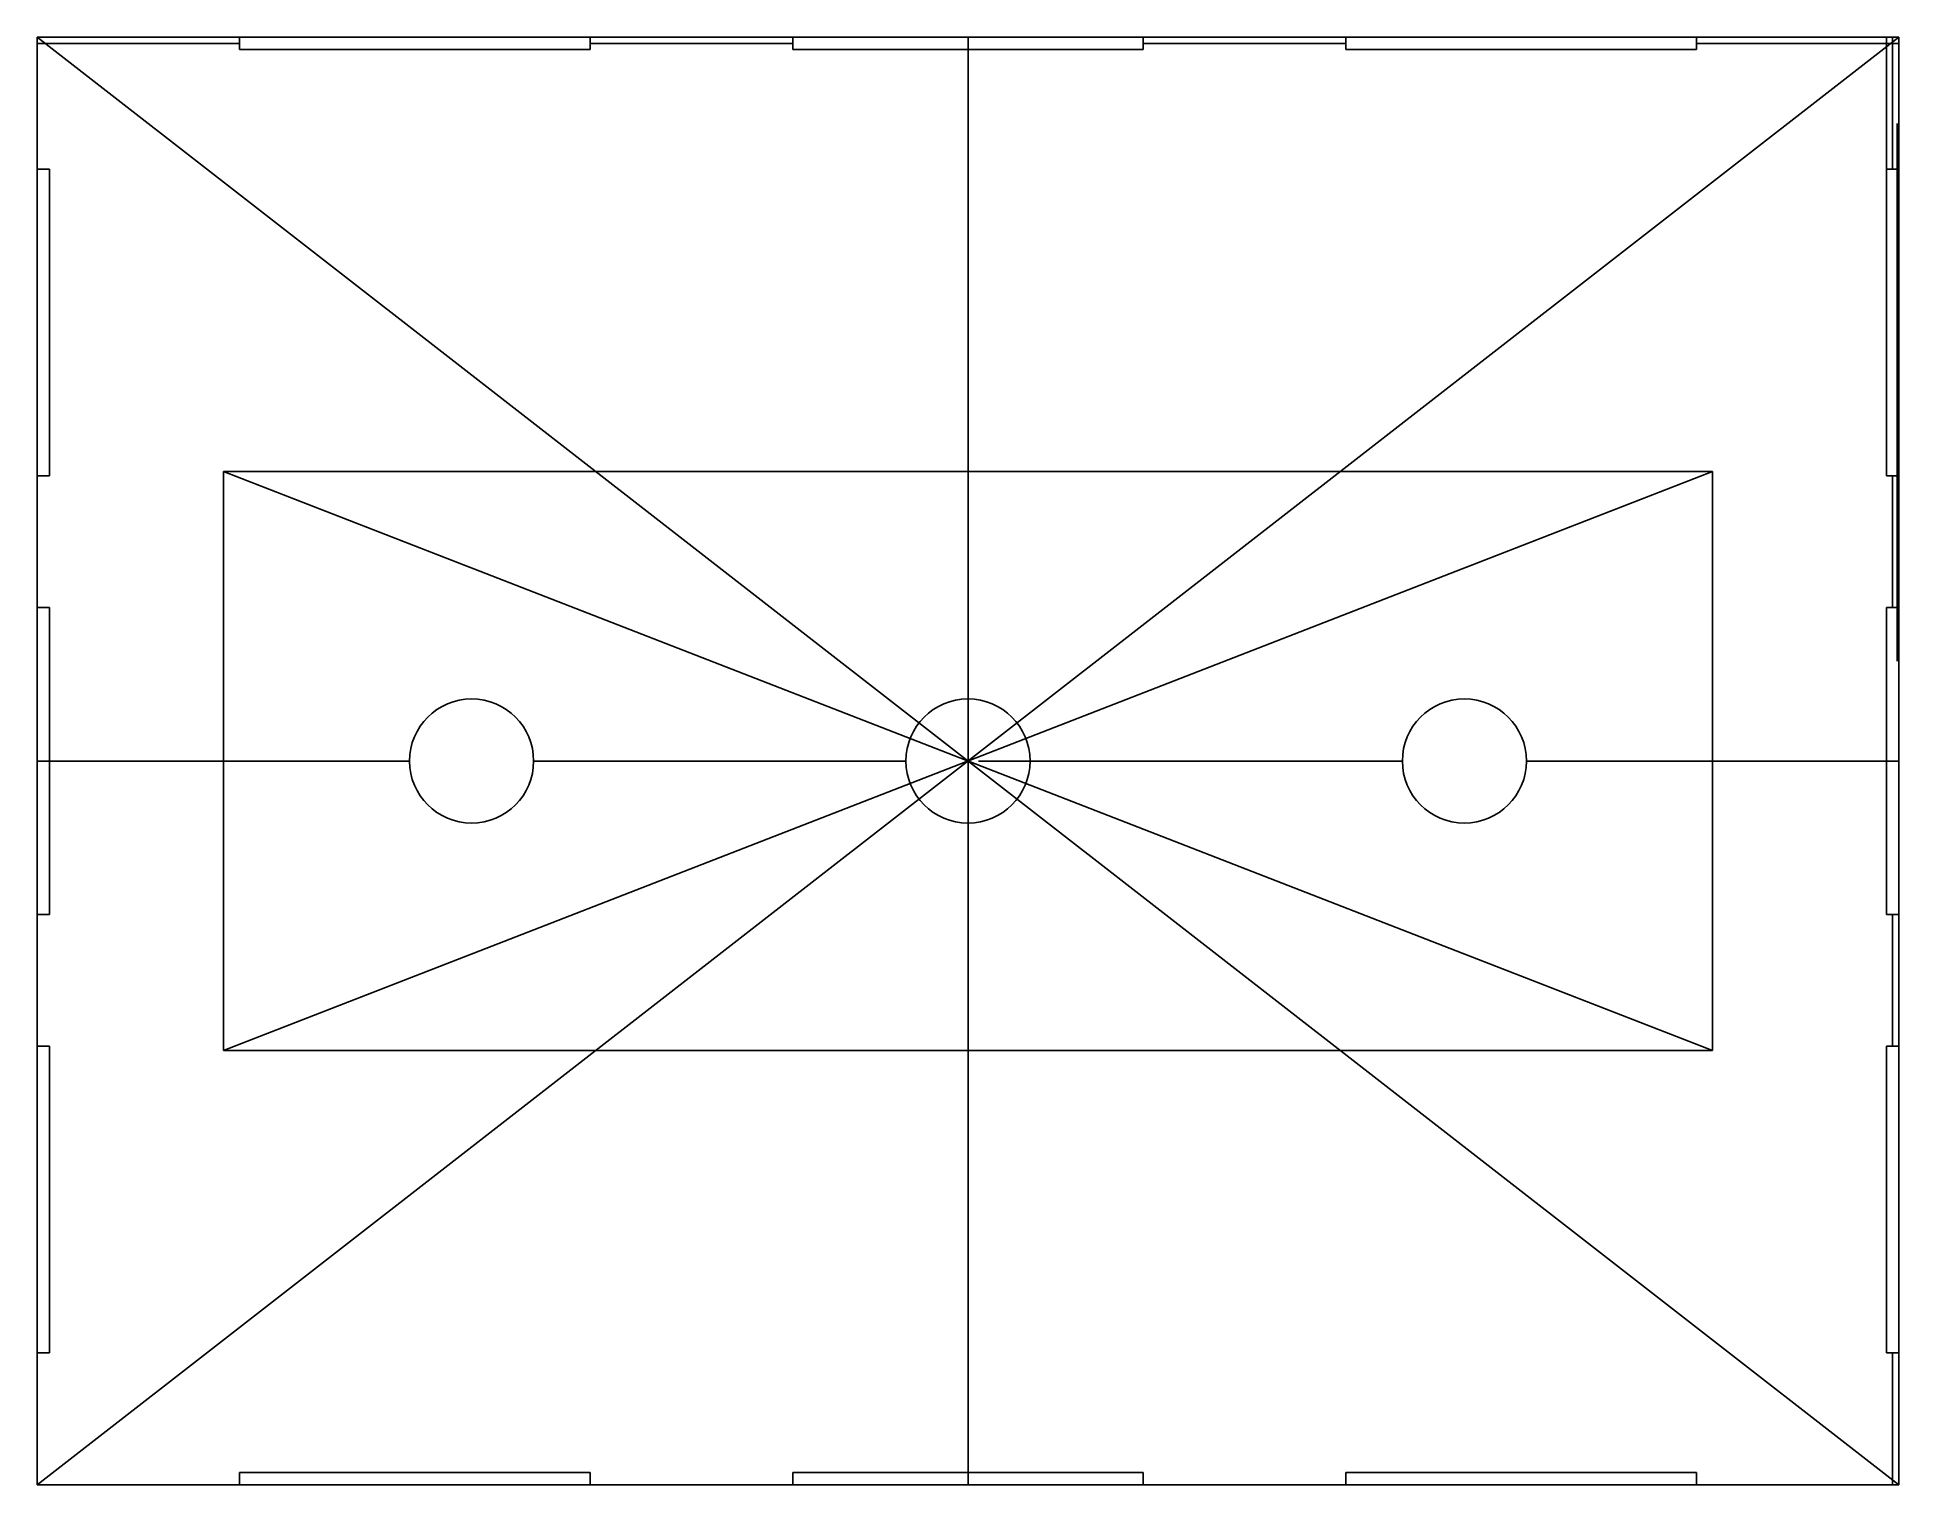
# Model space of a CAD drawing. Header units: millimetres. Extents: x -225 to 225, y -175 to 175.
import ezdxf

# ---------------------------------------------------------------- set-up
doc = ezdxf.new("R2010")
doc.units = ezdxf.units.MM
doc.header["$MEASUREMENT"] = 0
for name, color, linetype in [('back_Sketch1', 7, 'Continuous'), ('bottom_Sketch1', 7, 'Continuous'), ('project v11_Sketch2', 7, 'Continuous'), ('project v11_Sketch3', 7, 'Continuous'), ('project v11_Sketch4', 7, 'Continuous'), ('project v11_Sketch5', 7, 'Continuous'), ('project v11_Sketch6', 7, 'Continuous'), ('project v11_Sketch7', 7, 'Continuous'), ('project v11_Sketch8', 7, 'Continuous'), ('shortSide1_Sketch1', 7, 'Continuous'), ('top_Sketch1', 7, 'Continuous'), ('top_Sketch2', 7, 'Continuous')]:
    doc.layers.add(name, color=color, linetype=linetype)

# ---------------------------------------------------------------- blocks, each defined once
blk = doc.blocks.new('bottom')
at = {"layer": 'bottom_Sketch1'}
for p, q in [((-22.5, 17.5), (22.5, 17.5)), ((22.5, -17.5), (-22.5, 17.5)), ((-22.5, -17.5), (22.5, 17.5)), ((-22.5, -17.5), (-22.5, 17.5)), ((-17.607, 17.35), (-22.5, 17.35)), ((-17.607, 17.5), (-9.131, 17.5)), ((-17.607, 17.2), (-17.607, 17.5)), ((-9.131, 17.2), (-17.607, 17.2)), ((-9.131, 17.5), (-9.131, 17.2)), ((-9.131, 17.35), (-4.238, 17.35)), ((-4.238, 17.5), (4.238, 17.5)), ((-4.238, 17.2), (-4.238, 17.5)), ((4.238, 17.2), (-4.238, 17.2)), ((4.238, 17.5), (4.238, 17.2)), ((4.238, 17.35), (9.131, 17.35)), ((9.131, 17.2), (9.131, 17.5)), ((9.131, 17.5), (17.607, 17.5)), ((17.607, 17.2), (9.131, 17.2)), ((17.607, 17.5), (17.607, 17.2)), ((17.607, 17.35), (22.5, 17.35)), ((22.35, 14.313), (22.35, 17.5)), ((22.5, 17.5), (22.5, -17.5)), ((-22.2, 14.313), (-22.5, 14.313)), ((-22.2, 6.896), (-22.2, 14.313)), ((22.2, 14.313), (22.5, 14.313)), ((22.2, 6.896), (22.2, 14.313)), ((22.5, 14.313), (22.5, 6.896)), ((-22.5, 6.896), (-22.2, 6.896)), ((22.5, 6.896), (22.2, 6.896)), ((22.35, 3.709), (22.35, 6.896)), ((-22.2, 3.709), (-22.5, 3.709)), ((-22.2, -3.709), (-22.2, 3.709)), ((22.2, -3.709), (22.2, 3.709)), ((22.2, 3.709), (22.5, 3.709)), ((22.5, 3.709), (22.5, -3.709)), ((0, 0.25), (0, 2)), ((2, 0), (0.25, 0)), ((-22.5, -3.709), (-22.2, -3.709)), ((22.5, -3.709), (22.2, -3.709)), ((22.35, -6.896), (22.35, -3.709)), ((-22.2, -6.896), (-22.5, -6.896)), ((-22.2, -14.313), (-22.2, -6.896)), ((22.2, -14.313), (22.2, -6.896)), ((22.2, -6.896), (22.5, -6.896)), ((22.5, -6.896), (22.5, -14.313)), ((-22.5, -14.313), (-22.2, -14.313)), ((22.5, -14.313), (22.2, -14.313)), ((22.35, -14.313), (22.35, -17.5)), ((22.5, -17.5), (-22.5, -17.5)), ((-17.607, -17.2), (-17.607, -17.5)), ((-9.131, -17.2), (-17.607, -17.2)), ((-9.131, -17.5), (-9.131, -17.2)), ((-4.238, -17.2), (-4.238, -17.5)), ((4.238, -17.2), (-4.238, -17.2)), ((4.238, -17.5), (4.238, -17.2)), ((9.131, -17.2), (9.131, -17.5)), ((17.607, -17.2), (9.131, -17.2)), ((17.607, -17.5), (17.607, -17.2))]:
    blk.add_line(p, q, dxfattribs=at)
blk.add_point((0, 0), dxfattribs=at)
blk.add_point((0, 0), dxfattribs=at)
blk = doc.blocks.new('back')
at = {"layer": 'back_Sketch1'}
for p, q in [((-22.5, 17.5, 0.3), (-17.607, 17.5, 0.3)), ((22.5, 17.5, -34.7), (-22.5, 17.5, -34.7)), ((-17.607, 17.5), (-22.5, 17.5)), ((-22.5, 17.5, -34.7), (-22.5, 17.5, 0.3)), ((-22.5, 17.5, -30.133), (-22.2, 17.5, -30.133)), ((-22.2, 17.5, -24.656), (-22.5, 17.5, -24.656)), ((-22.5, 17.5, -24.656), (-22.5, 17.5, -30.133)), ((-22.5, 17.5, -20.089), (-22.2, 17.5, -20.089)), ((-22.5, 17.5), (-22.5, 17.5, 0.3)), ((-22.5, 17.5, 0.3), (22.5, 17.5, 0.3)), ((-22.5, 17.5, -14.611), (-22.5, 17.5, -20.089)), ((-22.5, 17.5, -4.567), (-22.5, 17.5, -10.044)), ((-22.2, 17.5, -4.567), (-22.5, 17.5, -4.567)), ((-22.2, 17.5, -14.611), (-22.5, 17.5, -14.611)), ((-22.5, 17.5, -10.044), (-22.2, 17.5, -10.044)), ((-22.35, 17.5, -4.567), (-22.35, 17.5)), ((-22.35, 17.5, -30.133), (-22.35, 17.5, -34.7)), ((-22.35, 17.5, -24.656), (-22.35, 17.5, -20.089)), ((-22.35, 17.5, -14.611), (-22.35, 17.5, -10.044)), ((-22.2, 17.5, -30.133), (-22.2, 17.5, -24.656)), ((-22.2, 17.5, -20.089), (-22.2, 17.5, -14.611)), ((-22.2, 17.5, -10.044), (-22.2, 17.5, -4.567)), ((-17.607, 17.5, 0.3), (-17.607, 17.5)), ((-17.607, 17.5), (-17.607, 17.5, 0.3)), ((-17.607, 17.5, 0.3), (-9.131, 17.5, 0.3)), ((-9.131, 17.5), (-17.607, 17.5)), ((-9.131, 17.5, -34.4), (-17.607, 17.5, -34.4)), ((-17.607, 17.5, -34.7), (-9.131, 17.5, -34.7)), ((-17.607, 17.5, -34.4), (-17.607, 17.5, -34.7)), ((-9.131, 17.5), (-9.131, 17.5, 0.3)), ((-9.131, 17.5, 0.3), (-9.131, 17.5)), ((-9.131, 17.5, 0.3), (-4.238, 17.5, 0.3)), ((-4.238, 17.5), (-9.131, 17.5)), ((-9.131, 17.5, -34.7), (-9.131, 17.5, -34.4)), ((-4.238, 17.5), (-4.238, 17.5, 0.3)), ((-4.238, 17.5, 0.3), (-4.238, 17.5)), ((-4.238, 17.5, 0.3), (4.238, 17.5, 0.3)), ((4.238, 17.5), (-4.238, 17.5)), ((-4.238, 17.5, -34.7), (4.238, 17.5, -34.7)), ((4.238, 17.5, -34.4), (-4.238, 17.5, -34.4)), ((-4.238, 17.5, -34.4), (-4.238, 17.5, -34.7)), ((0, 17.5, 2), (0, 17.5, 0.25)), ((4.238, 17.5, 0.3), (9.131, 17.5, 0.3)), ((4.238, 17.5), (4.238, 17.5, 0.3)), ((4.238, 17.5, 0.3), (4.238, 17.5)), ((9.131, 17.5), (4.238, 17.5)), ((4.238, 17.5, -34.7), (4.238, 17.5, -34.4)), ((17.607, 17.5), (9.131, 17.5)), ((9.131, 17.5), (9.131, 17.5, 0.3)), ((9.131, 17.5, 0.3), (17.607, 17.5, 0.3)), ((9.131, 17.5, 0.3), (9.131, 17.5)), ((9.131, 17.5, -34.4), (9.131, 17.5, -34.7)), ((17.607, 17.5, -34.4), (9.131, 17.5, -34.4)), ((9.131, 17.5, -34.7), (17.607, 17.5, -34.7)), ((17.607, 17.5, 0.3), (22.5, 17.5, 0.3)), ((22.5, 17.5), (17.607, 17.5)), ((17.607, 17.5, 0.3), (17.607, 17.5)), ((17.607, 17.5), (17.607, 17.5, 0.3)), ((17.607, 17.5, -34.7), (17.607, 17.5, -34.4)), ((22.2, 17.5, -14.611), (22.5, 17.5, -14.611)), ((22.5, 17.5, -20.089), (22.2, 17.5, -20.089)), ((22.2, 17.5, -4.567), (22.5, 17.5, -4.567)), ((22.5, 17.5, -30.133), (22.2, 17.5, -30.133)), ((22.2, 17.5, -24.656), (22.5, 17.5, -24.656)), ((22.2, 17.5, -20.089), (22.2, 17.5, -14.611)), ((22.2, 17.5, -30.133), (22.2, 17.5, -24.656)), ((22.2, 17.5, -10.044), (22.2, 17.5, -4.567)), ((22.5, 17.5, -10.044), (22.2, 17.5, -10.044)), ((22.5, 17.5, 0.3), (22.5, 17.5, -34.7)), ((22.5, 17.5, 0.3), (22.5, 17.5))]:
    blk.add_line(p, q, dxfattribs=at)
blk.add_point((0, 17.5), dxfattribs=at)
blk = doc.blocks.new('shortSide1')
at = {"layer": 'shortSide1_Sketch1'}
for p, q in [((-22.5, 17.5, 0.3), (-22.5, 17.5)), ((-22.5, 14.313, 0.3), (-22.5, 17.5, 0.3)), ((-22.5, 17.5), (-22.5, 14.313)), ((-22.5, -17.5, -34.7), (-22.5, 17.5, -34.7)), ((-22.5, 17.5, -34.7), (-22.5, 17.5, 0.3)), ((-22.5, 17.5, 0.3), (-22.5, -17.5, 0.3)), ((-22.5, 6.896, 0.3), (-22.5, 14.313, 0.3)), ((-22.5, 14.313, 0.3), (-22.5, 14.313)), ((-22.5, 14.313), (-22.5, 14.313, 0.3)), ((-22.5, 14.313), (-22.5, 6.896)), ((-22.5, 6.896, -34.4), (-22.5, 14.313, -34.4)), ((-22.5, 14.313, -34.4), (-22.5, 14.313, -34.7)), ((-22.5, 14.313, -34.7), (-22.5, 6.896, -34.7)), ((-22.5, 3.709, 0.3), (-22.5, 6.896, 0.3)), ((-22.5, 6.896), (-22.5, 6.896, 0.3)), ((-22.5, 6.896), (-22.5, 3.709)), ((-22.5, 6.896, 0.3), (-22.5, 6.896)), ((-22.5, 6.896, -34.7), (-22.5, 6.896, -34.4)), ((-22.5, -3.709, 0.3), (-22.5, 3.709, 0.3)), ((-22.5, 3.709, 0.3), (-22.5, 3.709)), ((-22.5, 3.709), (-22.5, -3.709)), ((-22.5, 3.709), (-22.5, 3.709, 0.3)), ((-22.5, 3.709, -34.4), (-22.5, 3.709, -34.7)), ((-22.5, -3.709, -34.4), (-22.5, 3.709, -34.4)), ((-22.5, 3.709, -34.7), (-22.5, -3.709, -34.7)), ((-22.5, -3.709), (-22.5, -6.896)), ((-22.5, -6.896, 0.3), (-22.5, -3.709, 0.3)), ((-22.5, -3.709, 0.3), (-22.5, -3.709)), ((-22.5, -3.709), (-22.5, -3.709, 0.3)), ((-22.5, -3.709, -34.7), (-22.5, -3.709, -34.4)), ((-22.5, -6.896), (-22.5, -6.896, 0.3)), ((-22.5, -14.313, 0.3), (-22.5, -6.896, 0.3)), ((-22.5, -6.896, 0.3), (-22.5, -6.896)), ((-22.5, -6.896), (-22.5, -14.313)), ((-22.5, -14.313, -34.4), (-22.5, -6.896, -34.4)), ((-22.5, -6.896, -34.4), (-22.5, -6.896, -34.7)), ((-22.5, -6.896, -34.7), (-22.5, -14.313, -34.7)), ((-22.5, -14.313), (-22.5, -17.5)), ((-22.5, -17.5, 0.3), (-22.5, -14.313, 0.3)), ((-22.5, -14.313, 0.3), (-22.5, -14.313)), ((-22.5, -14.313), (-22.5, -14.313, 0.3)), ((-22.5, -14.313, -34.7), (-22.5, -14.313, -34.4)), ((-22.5, -17.5), (-22.5, -17.5, 0.3)), ((-22.5, -17.5, 0.3), (-22.5, -17.5, -34.7))]:
    blk.add_line(p, q, dxfattribs=at)
blk.add_point((-22.5, 0), dxfattribs=at)
blk = doc.blocks.new('top')
at = {"layer": 'top_Sketch1'}
for p, q in [((-22.5, 17.5, -34.7), (-17.607, 17.5, -34.7)), ((-22.5, 14.313, -34.7), (-22.5, 17.5, -34.7)), ((-17.607, 17.5, -34.7), (-17.607, 17.2, -34.7)), ((-17.607, 17.2, -34.7), (-9.131, 17.2, -34.7)), ((-9.131, 17.2, -34.7), (-9.131, 17.5, -34.7)), ((-9.131, 17.5, -34.7), (-4.238, 17.5, -34.7)), ((-4.238, 17.5, -34.7), (-4.238, 17.2, -34.7)), ((-4.238, 17.2, -34.7), (4.238, 17.2, -34.7)), ((4.238, 17.5, -34.7), (9.131, 17.5, -34.7)), ((4.238, 17.2, -34.7), (4.238, 17.5, -34.7)), ((9.131, 17.5, -34.7), (9.131, 17.2, -34.7)), ((9.131, 17.2, -34.7), (17.607, 17.2, -34.7)), ((17.607, 17.2, -34.7), (17.607, 17.5, -34.7)), ((17.607, 17.5, -34.7), (22.5, 17.5, -34.7)), ((22.2, 14.313, -34.7), (22.2, 17.5, -34.7)), ((22.2, 17.5, -34.7), (22.5, 17.5, -34.7)), ((22.5, 17.5, -34.7), (22.5, 14.313, -34.7)), ((22.5, 17.5, -34.7), (22.5, 14.313, -34.7)), ((-22.2, 14.313, -34.7), (-22.5, 14.313, -34.7)), ((-22.2, 6.896, -34.7), (-22.2, 14.313, -34.7)), ((22.5, 14.313, -34.7), (22.2, 14.313, -34.7)), ((22.5, 14.313, -34.7), (22.2, 14.313, -34.7)), ((22.2, 14.313, -34.7), (22.2, 6.896, -34.7)), ((-22.5, 3.709, -34.7), (-22.5, 6.896, -34.7)), ((-22.5, 6.896, -34.7), (-22.2, 6.896, -34.7)), ((22.2, 6.896, -34.7), (22.5, 6.896, -34.7)), ((22.5, 6.896, -34.7), (22.5, 3.709, -34.7)), ((-22.2, 3.709, -34.7), (-22.5, 3.709, -34.7)), ((-22.2, -3.709, -34.7), (-22.2, 3.709, -34.7)), ((22.5, 3.709, -34.7), (22.2, 3.709, -34.7)), ((22.2, 3.709, -34.7), (22.2, -3.709, -34.7)), ((-22.5, -3.709, -34.7), (-22.2, -3.709, -34.7)), ((-22.5, -6.896, -34.7), (-22.5, -3.709, -34.7)), ((22.2, -3.709, -34.7), (22.5, -3.709, -34.7)), ((22.5, -3.709, -34.7), (22.5, -6.896, -34.7)), ((-22.2, -6.896, -34.7), (-22.5, -6.896, -34.7)), ((-22.2, -14.313, -34.7), (-22.2, -6.896, -34.7)), ((22.2, -6.896, -34.7), (22.2, -14.313, -34.7)), ((22.5, -6.896, -34.7), (22.2, -6.896, -34.7)), ((-22.5, -14.313, -34.7), (-22.2, -14.313, -34.7)), ((-22.5, -17.5, -34.7), (-22.5, -14.313, -34.7)), ((22.2, -14.313, -34.7), (22.5, -14.313, -34.7)), ((22.5, -14.313, -34.7), (22.5, -17.5, -34.7)), ((-17.607, -17.5, -34.7), (-22.5, -17.5, -34.7)), ((-9.131, -17.2, -34.7), (-17.607, -17.2, -34.7)), ((-17.607, -17.2, -34.7), (-17.607, -17.5, -34.7)), ((-9.131, -17.5, -34.7), (-9.131, -17.2, -34.7)), ((-4.238, -17.5, -34.7), (-9.131, -17.5, -34.7)), ((-4.238, -17.2, -34.7), (-4.238, -17.5, -34.7)), ((4.238, -17.2, -34.7), (-4.238, -17.2, -34.7)), ((4.238, -17.5, -34.7), (4.238, -17.2, -34.7)), ((9.131, -17.5, -34.7), (4.238, -17.5, -34.7)), ((9.131, -17.2, -34.7), (9.131, -17.5, -34.7)), ((17.607, -17.2, -34.7), (9.131, -17.2, -34.7)), ((17.607, -17.5, -34.7), (17.607, -17.2, -34.7)), ((22.5, -17.5, -34.7), (17.607, -17.5, -34.7))]:
    blk.add_line(p, q, dxfattribs=at)
blk.add_point((0, 0, -34.7), dxfattribs=at)
at = {"layer": 'top_Sketch2'}
blk.add_point((0, 0, -34.7), dxfattribs=at)

msp = doc.modelspace()

# ---------------------------------------------------------------- linework, layer by layer
at = {"layer": 'project v11_Sketch2'}
for p, q in [((-176.07, 175, 3), (-225, 175, 3)), ((-225, 175, 3), (-225, 143.13, 3)), ((-225, -175, 3), (-225, 175, 3)), ((-225, 175, 3), (225, 175, 3)), ((-176.07, 172, 3), (-176.07, 175, 3)), ((-91.31, 172, 3), (-176.07, 172, 3)), ((-42.38, 175, 3), (-91.31, 175, 3)), ((-91.31, 175, 3), (-91.31, 172, 3)), ((-42.38, 172, 3), (-42.38, 175, 3)), ((42.38, 172, 3), (-42.38, 172, 3)), ((91.31, 175, 3), (42.38, 175, 3)), ((42.38, 175, 3), (42.38, 172, 3)), ((91.31, 172, 3), (91.31, 175, 3)), ((176.07, 172, 3), (91.31, 172, 3)), ((225, 175, 3), (176.07, 175, 3)), ((176.07, 175, 3), (176.07, 172, 3)), ((225, 143.13, 3), (225, 175, 3)), ((225, 175, 3), (225, -175, 3)), ((-225, 143.13, 3), (-222, 143.13, 3)), ((-222, 143.13, 3), (-222, 68.96, 3)), ((222, 143.13, 3), (225, 143.13, 3)), ((222, 68.96, 3), (222, 143.13, 3)), ((-222, 68.96, 3), (-225, 68.96, 3)), ((-225, 68.96, 3), (-225, 37.09, 3)), ((-180, 70, 3), (180, 70, 3)), ((-180, -70, 3), (-180, 70, 3)), ((180, 70, 3), (-180, -70, 3)), ((-180, 70, 3), (180, -70, 3)), ((180, 70, 3), (180, -70, 3)), ((225, 68.96, 3), (222, 68.96, 3)), ((225, 37.09, 3), (225, 68.96, 3)), ((-225, 37.09, 3), (-222, 37.09, 3)), ((-222, 37.09, 3), (-222, -37.09, 3)), ((222, -37.09, 3), (222, 37.09, 3)), ((222, 37.09, 3), (225, 37.09, 3)), ((-225, 0, 3), (-135, 0, 3)), ((135, 0, 3), (225, 0, 3)), ((-105, 0, 3), (-15, 0, 3)), ((15, 0, 3), (105, 0, 3)), ((-222, -37.09, 3), (-225, -37.09, 3)), ((-225, -37.09, 3), (-225, -68.96, 3)), ((225, -37.09, 3), (222, -37.09, 3)), ((225, -68.96, 3), (225, -37.09, 3)), ((-225, -68.96, 3), (-222, -68.96, 3)), ((-222, -68.96, 3), (-222, -143.13, 3)), ((180, -70, 3), (-180, -70, 3)), ((222, -143.13, 3), (222, -68.96, 3)), ((222, -68.96, 3), (225, -68.96, 3)), ((-222, -143.13, 3), (-225, -143.13, 3)), ((-225, -143.13, 3), (-225, -175, 3)), ((225, -143.13, 3), (222, -143.13, 3)), ((225, -175, 3), (225, -143.13, 3)), ((225, -175, 3), (-225, -175, 3)), ((-225, -175, 3), (-176.07, -175, 3)), ((-176.07, -172, 3), (-91.31, -172, 3)), ((-176.07, -175, 3), (-176.07, -172, 3)), ((-91.31, -172, 3), (-91.31, -175, 3)), ((-91.31, -175, 3), (-42.38, -175, 3)), ((-42.38, -175, 3), (-42.38, -172, 3)), ((-42.38, -172, 3), (42.38, -172, 3)), ((42.38, -172, 3), (42.38, -175, 3)), ((42.38, -175, 3), (91.31, -175, 3)), ((91.31, -172, 3), (176.07, -172, 3)), ((91.31, -175, 3), (91.31, -172, 3)), ((176.07, -172, 3), (176.07, -175, 3)), ((176.07, -175, 3), (225, -175, 3))]:
    msp.add_line(p, q, dxfattribs=at)
for centre in [(-120, 0, 3), (0, 0, 3), (120, 0, 3)]:
    msp.add_circle(centre, 15, dxfattribs=at)
msp.add_point((0, 0, 3), dxfattribs=at)
msp.add_point((0, 0, 3), dxfattribs=at)
at = {"layer": 'project v11_Sketch3'}
for p, q in [((-225, 175, -246.56), (-225, 175, -200.89)), ((-222, 175, -146.11), (-225, 175, -146.11)), ((-176.07, 175, -347), (-225, 175, -347)), ((-225, 175, -100.44), (-222, 175, -100.44)), ((-222, 175, -246.56), (-225, 175, -246.56)), ((-225, 175, -200.89), (-222, 175, -200.89)), ((-225, 175, -347), (-225, 175, -301.33)), ((-222, 175, -45.67), (-225, 175, -45.67)), ((-225, 175, -301.33), (-222, 175, -301.33)), ((-225, 175, -146.11), (-225, 175, -100.44)), ((-225, 175, -45.67), (-225, 175)), ((-225, 175), (-176.07, 175)), ((-222, 175, -200.89), (-222, 175, -146.11)), ((-222, 175, -100.44), (-222, 175, -45.67)), ((-222, 175, -301.33), (-222, 175, -246.56)), ((-176.07, 175, 3), (-91.31, 175, 3)), ((-176.07, 175), (-176.07, 175, 3)), ((-91.31, 175, -344), (-176.07, 175, -344)), ((-176.07, 175, -344), (-176.07, 175, -347)), ((-42.38, 175, -347), (-91.31, 175, -347)), ((-91.31, 175, -347), (-91.31, 175, -344)), ((-91.31, 175, 3), (-91.31, 175)), ((-91.31, 175), (-42.38, 175)), ((-42.38, 175, -344), (-42.38, 175, -347)), ((42.38, 175, -344), (-42.38, 175, -344)), ((-42.38, 175, 3), (42.38, 175, 3)), ((-42.38, 175), (-42.38, 175, 3)), ((-39.5, 175, -180), (-25, 175, -180)), ((-25, 175, -125), (-39.5, 175, -125)), ((-39.5, 175, -130.45), (-25, 175, -130.45)), ((-39.5, 175, -150), (-39.5, 175, -180)), ((-39.5, 175, -125), (-39.5, 175, -130.45)), ((-25, 175, -150), (-39.5, 175, -150)), ((-32.25, 175, -180), (-32.25, 175, -157.5)), ((-25, 175, -180), (-25, 175, -150)), ((-25, 175, -130.45), (-25, 175, -125)), ((39.5, 175, -208.72), (152.5, 175, -208.72)), ((152.5, 175, -150.22), (39.5, 175, -150.22)), ((39.5, 175, -150.22), (39.5, 175, -267.22)), ((39.5, 175, -267.22), (152.5, 175, -267.22)), ((42.38, 175, -347), (42.38, 175, -344)), ((91.31, 175, -347), (42.38, 175, -347)), ((42.38, 175, 3), (42.38, 175)), ((42.38, 175), (91.31, 175)), ((152.5, 175, -155.22), (49.5, 175, -155.22)), ((91.31, 175, -344), (91.31, 175, -347)), ((176.07, 175, -344), (91.31, 175, -344)), ((91.31, 175), (91.31, 175, 3)), ((91.31, 175, 3), (176.07, 175, 3)), ((152.5, 175, -155.22), (102.5, 175, -155.22)), ((152.5, 175, -155.22), (117.5, 175, -155.22)), ((147.5, 175, -155.22), (152.5, 175, -155.22)), ((147.5, 175, -262.22), (147.5, 175, -267.22)), ((147.5, 175, -262.22), (152.5, 175, -262.22)), ((147.5, 175, -150.22), (147.5, 175, -155.22)), ((152.5, 175, -150.22), (147.5, 175, -150.22)), ((152.5, 175, -155.22), (152.5, 175, -150.22)), ((152.5, 175, -267.22), (152.5, 175, -150.22)), ((225, 175, -347), (176.07, 175, -347)), ((176.07, 175, -347), (176.07, 175, -344)), ((176.07, 175), (225, 175)), ((176.07, 175, 3), (176.07, 175)), ((222, 175, -146.11), (222, 175, -200.89)), ((225, 175, -45.67), (222, 175, -45.67)), ((225, 175, -146.11), (222, 175, -146.11)), ((222, 175, -200.89), (225, 175, -200.89)), ((222, 175, -45.67), (222, 175, -100.44)), ((225, 175, -246.56), (222, 175, -246.56)), ((222, 175, -100.44), (225, 175, -100.44)), ((222, 175, -246.56), (222, 175, -301.33)), ((222, 175, -301.33), (225, 175, -301.33)), ((225, 175, -301.33), (225, 175, -347)), ((225, 175), (225, 175, -45.67)), ((225, 175, -100.44), (225, 175, -146.11)), ((225, 175, -200.89), (225, 175, -246.56))]:
    msp.add_line(p, q, dxfattribs=at)
at = {"layer": 'project v11_Sketch3', "extrusion": (0, 1, 0)}
for centre in [(32.25, -157.5, 175), (-49.5, -155.22, 175), (-49.5, -262.22, 175), (-102.5, -155.22, 175), (-102.5, -262.22, 175), (-117.5, -262.22, 175), (-117.5, -155.22, 175), (-147.5, -262.22, 175), (-147.5, -155.22, 175)]:
    msp.add_circle(centre, 1.6, dxfattribs=at)
at = {"layer": 'project v11_Sketch3'}
msp.add_point((0, 175), dxfattribs=at)
at = {"layer": 'project v11_Sketch4'}
for p, q in [((225, 175, -347), (225, 175)), ((225, 175), (225, 143.13)), ((225, 143.13, -347), (225, 175, -347)), ((224.58, 154.13, -274.58), (224.58, 154.13, -261.58)), ((224.58, 154.13, -261.58), (224.58, 137.13, -261.58)), ((224.58, 154.13, -144.58), (224.58, 149.13, -144.58)), ((224.58, 137.13, -274.58), (224.58, 154.13, -274.58)), ((224.58, 154.13, -139.58), (224.58, 24.13, -139.58)), ((224.58, 24.13, -274.58), (224.58, 154.13, -274.58)), ((224.58, 154.13, -139.58), (224.58, 154.13, -144.58)), ((224.58, 154.13, -274.58), (224.58, 154.13, -139.58)), ((224.58, 149.13, -139.58), (224.58, 154.13, -139.58)), ((224.58, 149.13, -139.58), (224.58, 149.13, -169.58)), ((224.58, 149.13, -139.58), (224.58, 149.13, -249.58)), ((224.58, 149.13, -139.58), (224.58, 149.13, -146.58)), ((224.58, 149.13, -144.58), (224.58, 149.13, -139.58)), ((224.58, 149.13, -139.58), (224.58, 149.13, -215.58)), ((225, 68.96, -344), (225, 143.13, -344)), ((225, 143.13), (225, 143.13, 3)), ((225, 143.13, 3), (225, 68.96, 3)), ((225, 143.13, -344), (225, 143.13, -347)), ((224.58, 137.13, -261.58), (224.58, 137.13, -274.58)), ((225, 68.96, -347), (225, 68.96, -344)), ((225, 68.96), (225, 37.09)), ((225, 68.96, 3), (225, 68.96)), ((225, 37.09, -347), (225, 68.96, -347)), ((224.58, 41.13, -267.58), (224.58, 41.13, -274.58)), ((224.58, 41.13, -274.58), (224.58, 24.13, -274.58)), ((224.58, 24.13, -267.58), (224.58, 41.13, -267.58)), ((225, 37.09, -344), (225, 37.09, -347)), ((225, 37.09, 3), (225, -37.09, 3)), ((225, 37.09), (225, 37.09, 3)), ((225, -37.09, -344), (225, 37.09, -344)), ((224.58, 32.13, -139.58), (224.58, 32.13, -215.58)), ((224.58, 32.13, -144.58), (224.58, 32.13, -139.58)), ((224.58, 24.13, -144.58), (224.58, 32.13, -144.58)), ((224.58, 32.13, -139.58), (224.58, 24.13, -139.58)), ((224.58, 32.11, -139.58), (224.58, 32.11, -169.58)), ((224.58, 24.13, -139.58), (224.58, 24.13, -274.58)), ((224.58, 24.13, -274.58), (224.58, 24.13, -267.58)), ((224.58, 24.13, -139.58), (224.58, 24.13, -144.58)), ((225, -20, -150), (225, -20, -210)), ((225, -20, -150), (225, -20, -157)), ((225, -20, -157), (225, -27, -157)), ((225, -27, -150), (225, -20, -150)), ((225, -20, -210), (225, -60, -210)), ((225, -60, -150), (225, -20, -150)), ((225, -20, -150), (225, -20, -194)), ((225, -20, -194), (225, -22.5, -194)), ((225, -27, -157), (225, -27, -150)), ((225, -68.96, -347), (225, -37.09, -347)), ((225, -37.09, -347), (225, -37.09, -344)), ((225, -37.09), (225, -68.96)), ((225, -37.09, 3), (225, -37.09)), ((225, -40, -210), (225, -40, -150)), ((225, -60, -157), (225, -53, -157)), ((225, -53, -157), (225, -53, -150)), ((225, -53, -150), (225, -60, -150)), ((225, -60, -150), (225, -60, -157)), ((225, -60, -210), (225, -60, -150)), ((225, -68.96), (225, -68.96, 3)), ((225, -68.96, 3), (225, -143.13, 3)), ((225, -143.13, -344), (225, -68.96, -344)), ((225, -68.96, -344), (225, -68.96, -347)), ((225, -143.13), (225, -175)), ((225, -175, -347), (225, -143.13, -347)), ((225, -143.13, -347), (225, -143.13, -344)), ((225, -143.13, 3), (225, -143.13)), ((225, -175), (225, -175, -347))]:
    msp.add_line(p, q, dxfattribs=at)
at = {"layer": 'project v11_Sketch4', "extrusion": (1, 0, 0)}
for centre in [(149.13, -169.56, 224.58), (149.13, -215.58, 224.58), (149.13, -249.58, 224.58), (149.13, -146.58, 224.58), (137.13, -261.58, 224.58), (41.13, -267.58, 224.58), (32.13, -144.58, 224.58), (32.13, -215.58, 224.58), (32.11, -169.58, 224.58), (-22.5, -194, 225), (-27, -157, 225), (-53, -157, 225), (-57.5, -194, 225)]:
    msp.add_circle(centre, 1.6, dxfattribs=at)
at = {"layer": 'project v11_Sketch4'}
msp.add_point((225, 0), dxfattribs=at)
at = {"layer": 'project v11_Sketch5'}
for p, q in [((-225, -175, -100.44), (-225, -175, -146.11)), ((-222, -175, -200.89), (-225, -175, -200.89)), ((-225, -175, -347), (-176.07, -175, -347)), ((-225, -175), (-225, -175, -45.67)), ((-222, -175, -100.44), (-225, -175, -100.44)), ((-225, -175, -146.11), (-222, -175, -146.11)), ((-225, -175, -301.33), (-225, -175, -347)), ((-222, -175, -301.33), (-225, -175, -301.33)), ((-225, -175, -246.56), (-222, -175, -246.56)), ((-225, -175, -200.89), (-225, -175, -246.56)), ((225, -175, -347), (-225, -175, -347)), ((-225, -175, -347), (-225, -175)), ((-225, -175), (225, -175)), ((-225, -175, -45.67), (-222, -175, -45.67)), ((-176.07, -175), (-225, -175)), ((-222, -175, -146.11), (-222, -175, -200.89)), ((-222, -175, -246.56), (-222, -175, -301.33)), ((-222, -175, -45.67), (-222, -175, -100.44)), ((-190, -175, -20), (130, -175, -20)), ((130, -175, -320), (-190, -175, -320)), ((-190, -175, -320), (-190, -175, -20)), ((-176.07, -175, -344), (-91.31, -175, -344)), ((-176.07, -175, 3), (-176.07, -175)), ((-176.07, -175, -347), (-176.07, -175, -344)), ((-91.31, -175, 3), (-176.07, -175, 3)), ((-91.31, -175), (-91.31, -175, 3)), ((-91.31, -175, -344), (-91.31, -175, -347)), ((-91.31, -175, -347), (-42.38, -175, -347)), ((-42.38, -175), (-91.31, -175)), ((-42.38, -175, -344), (42.38, -175, -344)), ((-42.38, -175, -347), (-42.38, -175, -344)), ((42.38, -175, 3), (-42.38, -175, 3)), ((-42.38, -175, 3), (-42.38, -175)), ((42.38, -175), (42.38, -175, 3)), ((91.31, -175), (42.38, -175)), ((42.38, -175, -347), (91.31, -175, -347)), ((42.38, -175, -344), (42.38, -175, -347)), ((91.31, -175, -344), (176.07, -175, -344)), ((176.07, -175, 3), (91.31, -175, 3)), ((91.31, -175, 3), (91.31, -175)), ((91.31, -175, -347), (91.31, -175, -344)), ((130, -175, -20), (130, -175, -320)), ((140.22, -175, -150.89), (190.22, -175, -150.89)), ((190.22, -175, -200.89), (140.22, -175, -200.89)), ((140.22, -175, -200.89), (140.22, -175, -150.89)), ((176.07, -175, -344), (176.07, -175, -347)), ((176.07, -175, -347), (225, -175, -347)), ((225, -175), (176.07, -175)), ((176.07, -175), (176.07, -175, 3)), ((190.22, -175, -150.89), (190.22, -175, -200.89)), ((222, -175, -200.89), (222, -175, -146.11)), ((222, -175, -100.44), (222, -175, -45.67)), ((225, -175, -301.33), (222, -175, -301.33)), ((222, -175, -146.11), (225, -175, -146.11)), ((225, -175, -200.89), (222, -175, -200.89)), ((222, -175, -301.33), (222, -175, -246.56)), ((222, -175, -246.56), (225, -175, -246.56)), ((225, -175, -100.44), (222, -175, -100.44)), ((222, -175, -45.67), (225, -175, -45.67)), ((225, -175, -146.11), (225, -175, -100.44)), ((225, -175, -246.56), (225, -175, -200.89)), ((225, -175), (225, -175, -347)), ((225, -175, -45.67), (225, -175)), ((225, -175, -347), (225, -175, -301.33))]:
    msp.add_line(p, q, dxfattribs=at)
msp.add_point((0, -175), dxfattribs=at)
at = {"layer": 'project v11_Sketch6'}
for p, q in [((-225, 175, 3), (-225, 143.13, 3)), ((-176.07, 175, 3), (-225, 175, 3)), ((-176.07, 172, 3), (-176.07, 175, 3)), ((-91.31, 172, 3), (-176.07, 172, 3)), ((-91.31, 175, 3), (-91.31, 172, 3)), ((-42.38, 175, 3), (-91.31, 175, 3)), ((-42.38, 172, 3), (-42.38, 175, 3)), ((42.38, 172, 3), (-42.38, 172, 3)), ((91.31, 175, 3), (42.38, 175, 3)), ((42.38, 175, 3), (42.38, 172, 3)), ((91.31, 172, 3), (91.31, 175, 3)), ((176.07, 172, 3), (91.31, 172, 3)), ((176.07, 175, 3), (176.07, 172, 3)), ((225, 175, 3), (176.07, 175, 3)), ((225, 143.13, 3), (225, 175, 3)), ((-225, 143.13, 3), (-222, 143.13, 3)), ((-222, 143.13, 3), (-222, 68.96, 3)), ((222, 143.13, 3), (225, 143.13, 3)), ((222, 68.96, 3), (222, 143.13, 3)), ((-222, 68.96, 3), (-225, 68.96, 3)), ((-225, 68.96, 3), (-225, 37.09, 3)), ((225, 68.96, 3), (222, 68.96, 3)), ((225, 37.09, 3), (225, 68.96, 3)), ((-225, 37.09, 3), (-222, 37.09, 3)), ((-222, 37.09, 3), (-222, -37.09, 3)), ((222, 37.09, 3), (225, 37.09, 3)), ((222, -37.09, 3), (222, 37.09, 3)), ((-222, -37.09, 3), (-225, -37.09, 3)), ((-225, -37.09, 3), (-225, -68.96, 3)), ((225, -37.09, 3), (222, -37.09, 3)), ((225, -68.96, 3), (225, -37.09, 3)), ((-225, -68.96, 3), (-222, -68.96, 3)), ((-222, -68.96, 3), (-222, -143.13, 3)), ((222, -68.96, 3), (225, -68.96, 3)), ((222, -143.13, 3), (222, -68.96, 3)), ((-222, -143.13, 3), (-225, -143.13, 3)), ((-225, -143.13, 3), (-225, -175, 3)), ((225, -143.13, 3), (222, -143.13, 3)), ((225, -175, 3), (225, -143.13, 3)), ((-225, -175, 3), (-176.07, -175, 3)), ((-176.07, -175, 3), (-176.07, -172, 3)), ((-176.07, -172, 3), (-91.31, -172, 3)), ((-91.31, -172, 3), (-91.31, -175, 3)), ((-91.31, -175, 3), (-42.38, -175, 3)), ((-42.38, -175, 3), (-42.38, -172, 3)), ((-42.38, -172, 3), (42.38, -172, 3)), ((42.38, -172, 3), (42.38, -175, 3)), ((42.38, -175, 3), (91.31, -175, 3)), ((91.31, -172, 3), (176.07, -172, 3)), ((91.31, -175, 3), (91.31, -172, 3)), ((176.07, -172, 3), (176.07, -175, 3)), ((176.07, -175, 3), (225, -175, 3))]:
    msp.add_line(p, q, dxfattribs=at)
for centre in [(-120, 0, 3), (0, 0, 3), (120, 0, 3)]:
    msp.add_circle(centre, 15, dxfattribs=at)
msp.add_point((0, 0, 3), dxfattribs=at)
at = {"layer": 'project v11_Sketch7'}
for p, q in [((0, 172, 3), (0, 175, 3)), ((0, 175, 3), (0, 143.13, 3)), ((0, 143.13), (0, 175)), ((0, 175, -347), (0, 143.13, -347)), ((0, 172, 3), (0, 175, 3)), ((0, 172, 3), (0, 175, 3)), ((0, 175, 3), (0, 172, 3)), ((0, 175), (0, 175, -347)), ((0, 143.13, 3), (0, 175, 3)), ((0, 175, 3), (0, 172, 3)), ((0, 175, 3), (0, 172, 3)), ((0, 175), (0, 172)), ((0, 175), (0, 172)), ((0, 172), (0, 175)), ((0, 172), (0, 175)), ((0, 175), (0, 143.13)), ((0, 172), (0, 175)), ((0, 143.13), (0, 175)), ((0, 175), (0, 172)), ((0, 143.13, 3), (0, 68.96, 3)), ((0, 143.13, 3), (0, 143.13)), ((0, 143.13, -344), (0, 68.96, -344)), ((0, 143.13, -347), (0, 143.13, -344)), ((0, 68.96, 3), (0, 143.13, 3)), ((0, 68.96, 3), (0, 143.13, 3)), ((0, 143.13), (0, 68.96)), ((0, 68.96), (0, 143.13)), ((0, 68.96, 3), (0, 37.09, 3)), ((0, 68.96, -347), (0, 37.09, -347)), ((0, 37.09, 3), (0, 68.96, 3)), ((0, 68.96), (0, 68.96, 3)), ((0, 37.09), (0, 68.96)), ((0, 68.96, -344), (0, 68.96, -347)), ((0, 68.96), (0, 37.09)), ((0, 37.09), (0, 68.96)), ((0, 37.09, 3), (0, 37.09)), ((0, -37.09, 3), (0, 37.09, 3)), ((0, -37.09, 3), (0, 37.09, 3)), ((0, 37.09, 3), (0, -37.09, 3)), ((0, 37.09, -344), (0, -37.09, -344)), ((0, 37.09, -347), (0, 37.09, -344)), ((0, 37.09), (0, -37.09)), ((0, -37.09), (0, 37.09)), ((0, 15), (0, -15)), ((0, 15), (0, -15)), ((0, 15), (0, -15)), ((0, -15, 3), (0, 15, 3)), ((0, -15, 3), (0, 15, 3)), ((0, -15, 3), (0, 15, 3)), ((0, -37.09, 3), (0, -68.96, 3)), ((0, -68.96, 3), (0, -37.09, 3)), ((0, -68.96), (0, -37.09)), ((0, -37.09, -347), (0, -68.96, -347)), ((0, -37.09, -344), (0, -37.09, -347)), ((0, -37.09), (0, -37.09, 3)), ((0, -68.96), (0, -37.09)), ((0, -37.09), (0, -68.96)), ((0, -68.96, 3), (0, -143.13, 3)), ((0, -68.96, 3), (0, -68.96)), ((0, -68.96, -347), (0, -68.96, -344)), ((0, -143.13, 3), (0, -68.96, 3)), ((0, -143.13, 3), (0, -68.96, 3)), ((0, -68.96, -344), (0, -143.13, -344)), ((0, -143.13), (0, -68.96)), ((0, -68.96), (0, -143.13)), ((0, -143.13), (0, -143.13, 3)), ((0, -143.13), (0, -175)), ((0, -143.13, -344), (0, -143.13, -347)), ((0, -175, 3), (0, -143.13, 3)), ((0, -143.13, -347), (0, -175, -347)), ((0, -175), (0, -143.13)), ((0, -143.13, 3), (0, -175, 3)), ((0, -175), (0, -143.13)), ((0, -175), (0, -172)), ((0, -175, 3), (0, -172, 3)), ((0, -172), (0, -175)), ((0, -172, 3), (0, -175, 3)), ((0, -172, 3), (0, -175, 3)), ((0, -172, 3), (0, -175, 3)), ((0, -175, 3), (0, -172, 3)), ((0, -175, 3), (0, -172, 3)), ((0, -172), (0, -175)), ((0, -172), (0, -175)), ((0, -175), (0, -172)), ((0, -175), (0, -172)), ((0, -175, -347), (0, -175))]:
    msp.add_line(p, q, dxfattribs=at)
msp.add_point((0, 0), dxfattribs=at)
at = {"layer": 'project v11_Sketch8'}
msp.add_point((0, 0), dxfattribs=at)

# ---------------------------------------------------------------- block references
at = {"xscale": 10, "yscale": 10, "zscale": 10}
for name in ['bottom', 'back', 'shortSide1', 'top']:
    msp.add_blockref(name, (0, 0), dxfattribs=at)

doc.saveas('drawing.dxf')
